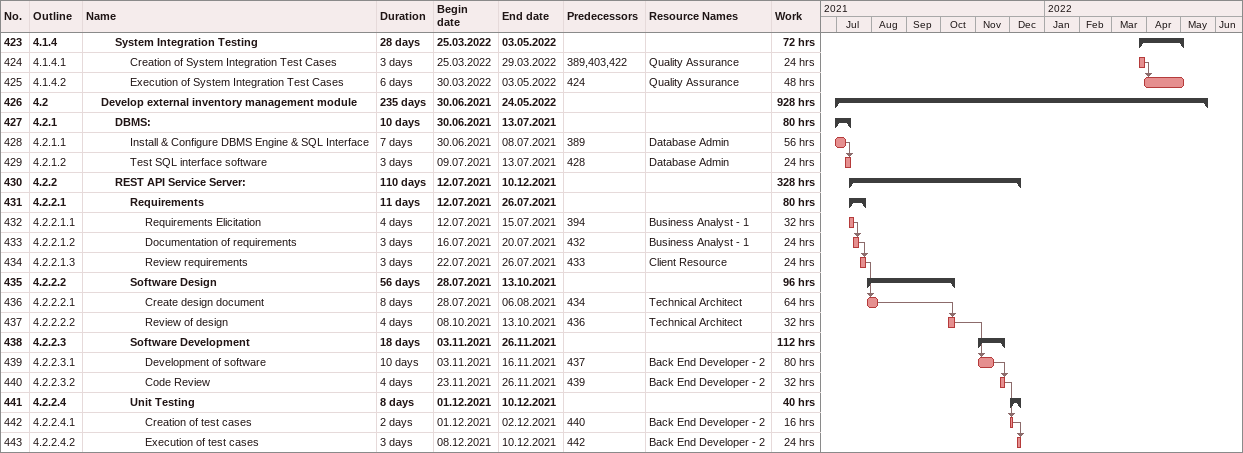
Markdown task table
| ID | WBS | Task | Duration | Start | Finish | Predecessors | Resources | Work (h) |
|---|---|---|---|---|---|---|---|---|
| 423 | 4.1.4 | **System Integration Testing** | 28d | 2022-03-25 | 2022-05-03 |  |  | 72 |
| 424 | 4.1.4.1 | Creation of System Integration Test Cases | 3d | 2022-03-25 | 2022-03-29 | 389, 403, 422 | Quality Assurance | 24 |
| 425 | 4.1.4.2 | Execution of System Integration Test Cases | 6d | 2022-03-30 | 2022-05-03 | 424 | Quality Assurance | 48 |
| 426 | 4.2 | **Develop external inventory management module** | 235d | 2021-06-30 | 2022-05-24 |  |  | 928 |
| 427 | 4.2.1 | **DBMS:** | 10d | 2021-06-30 | 2021-07-13 |  |  | 80 |
| 428 | 4.2.1.1 | Install & Configure DBMS Engine & SQL Interface | 7d | 2021-06-30 | 2021-07-08 | 389 | Database Admin | 56 |
| 429 | 4.2.1.2 | Test SQL interface software | 3d | 2021-07-09 | 2021-07-13 | 428 | Database Admin | 24 |
| 430 | 4.2.2 | **REST API Service Server:** | 110d | 2021-07-12 | 2021-12-10 |  |  | 328 |
| 431 | 4.2.2.1 | **Requirements** | 11d | 2021-07-12 | 2021-07-26 |  |  | 80 |
| 432 | 4.2.2.1.1 | Requirements Elicitation | 4d | 2021-07-12 | 2021-07-15 | 394 | Business Analyst - 1 | 32 |
| 433 | 4.2.2.1.2 | Documentation of requirements | 3d | 2021-07-16 | 2021-07-20 | 432 | Business Analyst - 1 | 24 |
| 434 | 4.2.2.1.3 | Review requirements | 3d | 2021-07-22 | 2021-07-26 | 433 | Client Resource | 24 |
| 435 | 4.2.2.2 | **Software Design** | 56d | 2021-07-28 | 2021-10-13 |  |  | 96 |
| 436 | 4.2.2.2.1 | Create design document | 8d | 2021-07-28 | 2021-08-06 | 434 | Technical Architect | 64 |
| 437 | 4.2.2.2.2 | Review of design | 4d | 2021-10-08 | 2021-10-13 | 436 | Technical Architect | 32 |
| 438 | 4.2.2.3 | **Software Development** | 18d | 2021-11-03 | 2021-11-26 |  |  | 112 |
| 439 | 4.2.2.3.1 | Development of software | 10d | 2021-11-03 | 2021-11-16 | 437 | Back End Developer - 2 | 80 |
| 440 | 4.2.2.3.2 | Code Review | 4d | 2021-11-23 | 2021-11-26 | 439 | Back End Developer - 2 | 32 |
| 441 | 4.2.2.4 | **Unit Testing** | 8d | 2021-12-01 | 2021-12-10 |  |  | 40 |
| 442 | 4.2.2.4.1 | Creation of test cases | 2d | 2021-12-01 | 2021-12-02 | 440 | Back End Developer - 2 | 16 |
| 443 | 4.2.2.4.2 | Execution of test cases | 3d | 2021-12-08 | 2021-12-10 | 442 | Back End Developer - 2 | 24 |
